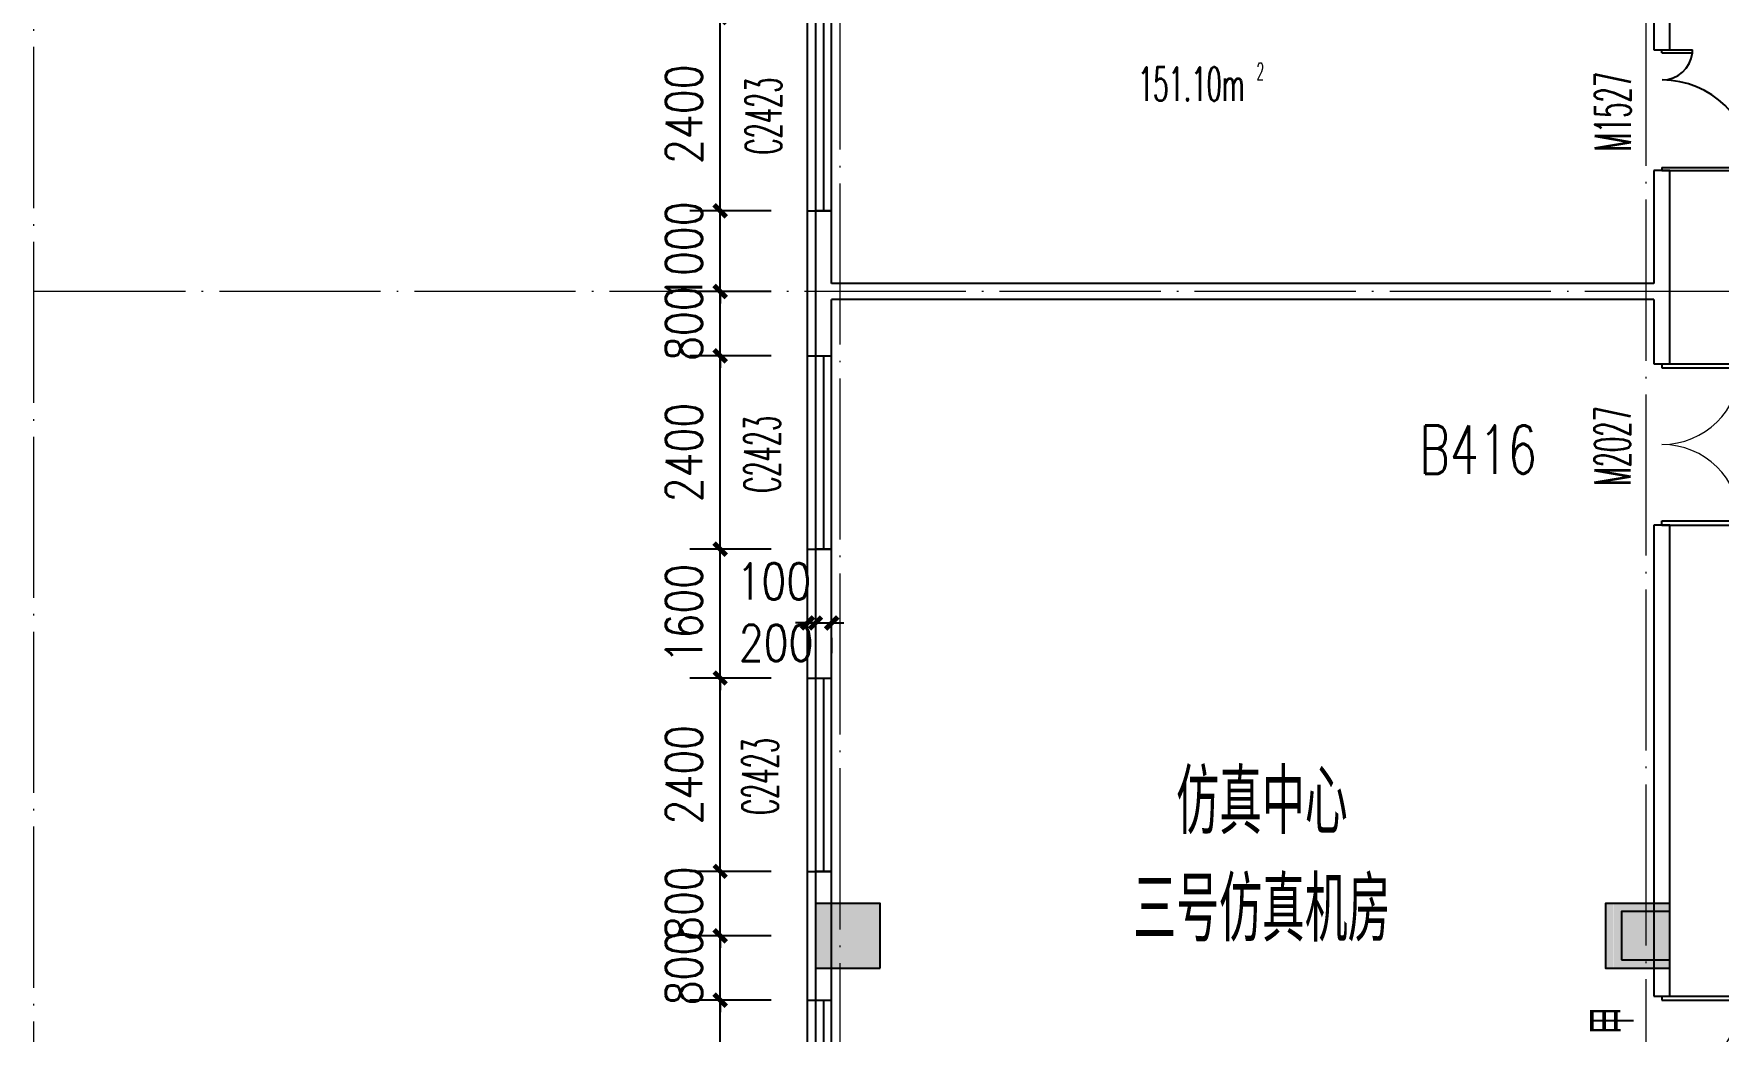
# Model space of a CAD drawing. Extents: x 1417642 to 3570900, y 124798 to 1191112.
# Drawn here: x 1501410 to 1522310, y 289031 to 301417 of the extents above; entities that cross this region are included whole.
import ezdxf

# ---------------------------------------------------------------- set-up
doc = ezdxf.new("R2010")
doc.units = 0
doc.header["$LTSCALE"] = 1000
doc.header["$MEASUREMENT"] = 0
doc.linetypes.add('DOTE', pattern=[2.42, 2, -0.2, 0.02, -0.2])
doc.layers.get('0').update_dxf_attribs({"linetype": 'CONTINUOUS'})
doc.layers.get('Defpoints').update_dxf_attribs({"linetype": 'CONTINUOUS'})
for name, color, linetype in [('colu', 2, 'CONTINUOUS'), ('COLUMN', 9, 'CONTINUOUS'), ('DOTE', 1, 'DOTE'), ('PUB_DIM', 3, 'CONTINUOUS'), ('PUB_HATCH', 8, 'CONTINUOUS'), ('PUB_TEXT', 40, 'CONTINUOUS'), ('SPACE', 7, 'CONTINUOUS'), ('SURFACE', 6, 'CONTINUOUS'), ('tiaozheng', 20, 'CONTINUOUS'), ('WALL', 4, 'CONTINUOUS'), ('WINDOW', 2, 'CONTINUOUS'), ('WINDOW_TEXT', 7, 'CONTINUOUS'), ('填充', 252, 'CONTINUOUS'), ('柱填充', 8, 'CONTINUOUS')]:
    doc.layers.add(name, color=color, linetype=linetype)
doc.styles.add('_TCH_SPACE', font='ROMANS', dxfattribs={"width": 0.7, "height": 5, "bigfont": 'Z'})
doc.styles.add('_TCH_WINDOW', font='ROMANS.shx', dxfattribs={"width": 0.7, "height": 400, "bigfont": 'Z.shx'})
doc.styles.add('DIM_FONT', font='SIMPLEX.shx', dxfattribs={"width": 0.8})
doc.styles.add('Z', font='ROMANS', dxfattribs={"width": 0.7, "bigfont": 'Z'})
doc.dimstyles.new('DIMN150', dxfattribs={"dimscale": 1.5, "dimtxt": 300, "dimasz": 100, "dimexe": 250, "dimexo": 300, "dimgap": 150, "dimtad": 1, "dimdec": 0, "dimzin": 0, "dimdsep": 46, "dimtxsty": 'DIM_FONT', "dimblk": 'ARCHTICK', "dimcen": 0.09, "dimdle": 1.5, "dimclrt": 7, "dimazin": 2, "dimtfac": 1, "dimtdec": 0, "dimtix": 1, "dimtmove": 2, "dimatfit": 3, "dimldrblk": 'ARCHTICK', "dimfxl": 1, "dimtolj": 1, "dimtzin": 0, "dimarcsym": 0})

# ---------------------------------------------------------------- blocks, each defined once
blk = doc.blocks.new('i89')
at = {"layer": '柱填充'}
h = blk.add_hatch(color=256, dxfattribs=at)
h.paths.add_polyline_path([(1555333, 501498), (1555333, 502098), (1554733, 502098), (1554733, 501498)])
h.paths.add_polyline_path([(1525733, 501498), (1525733, 502098), (1525133, 502098), (1525133, 501498)])
h.paths.add_polyline_path([(1517733, 501498), (1517733, 502098), (1517133, 502098), (1517133, 501498)])
h.paths.add_polyline_path([(1509733, 501498), (1509733, 502098), (1509133, 502098), (1509133, 501498)])
h.paths.add_polyline_path([(1501733, 501498), (1501733, 502098), (1501133, 502098), (1501133, 501498)])
h.paths.add_polyline_path([(1498133, 501498), (1498133, 502098), (1497533, 502098), (1497533, 501498)])
h.paths.add_polyline_path([(1498133, 529448), (1498133, 530148), (1497433, 530148), (1497433, 529448)])
h.paths.add_polyline_path([(1498133, 537448), (1498133, 538148), (1497433, 538148), (1497433, 537448)])
h.paths.add_polyline_path([(1541783, 545398), (1541783, 546098), (1541083, 546098), (1541083, 545398)])
h.paths.add_polyline_path([(1565333, 559098), (1565333, 559698), (1564733, 559698), (1564733, 559098)])
h.paths.add_polyline_path([(1565383, 549098), (1565383, 549798), (1564683, 549798), (1564683, 549098)])
h.paths.add_polyline_path([(1565333, 545498), (1565333, 546098), (1564733, 546098), (1564733, 545498)])
h.paths.add_polyline_path([(1565383, 538098), (1564683, 538098), (1564683, 537498), (1565383, 537498)])
h.paths.add_polyline_path([(1565333, 529498), (1565333, 530098), (1564733, 530098), (1564733, 529498)])
h.paths.add_polyline_path([(1565333, 519498), (1565333, 520098), (1564733, 520098), (1564733, 519498)])
h.paths.add_polyline_path([(1565333, 511498), (1565333, 512098), (1564733, 512098), (1564733, 511498)])
h.paths.add_polyline_path([(1565333, 501498), (1565333, 502098), (1564733, 502098), (1564733, 501498)])
h.paths.add_polyline_path([(1555333, 559098), (1555333, 559698), (1554733, 559698), (1554733, 559098)])
h.paths.add_polyline_path([(1555333, 549098), (1555333, 549698), (1554733, 549698), (1554733, 549098)])
h.paths.add_polyline_path([(1555333, 545498), (1555333, 546098), (1554733, 546098), (1554733, 545498)])
h.paths.add_polyline_path([(1555333, 537498), (1555333, 538098), (1554733, 538098), (1554733, 537498)])
h.paths.add_polyline_path([(1555433, 529448), (1555433, 530148), (1554733, 530148), (1554733, 529448)])
h.paths.add_polyline_path([(1555433, 519448), (1555433, 520148), (1554733, 520148), (1554733, 519448)])
h.paths.add_polyline_path([(1555433, 511498), (1555433, 512198), (1554733, 512198), (1554733, 511498)])
h.paths.add_polyline_path([(1551733, 557298), (1551733, 557898), (1551133, 557898), (1551133, 557298)])
h.paths.add_polyline_path([(1551783, 549098), (1551783, 549798), (1551083, 549798), (1551083, 549098)])
h.paths.add_polyline_path([(1551733, 545498), (1551733, 546098), (1551133, 546098), (1551133, 545498)])
h.paths.add_polyline_path([(1551733, 537498), (1551733, 538098), (1551133, 538098), (1551133, 537498)])
h.paths.add_polyline_path([(1551733, 529498), (1551733, 530098), (1551133, 530098), (1551133, 529498)])
h.paths.add_polyline_path([(1551733, 519498), (1551733, 520098), (1551133, 520098), (1551133, 519498)])
h.paths.add_polyline_path([(1551783, 511498), (1551783, 512198), (1551083, 512198), (1551083, 511498)])
h.paths.add_polyline_path([(1551733, 501498), (1551733, 502098), (1551133, 502098), (1551133, 501498)])
h.paths.add_polyline_path([(1541733, 559098), (1541733, 559698), (1541133, 559698), (1541133, 559098)])
h.paths.add_polyline_path([(1541733, 557298), (1541733, 557898), (1541133, 557898), (1541133, 557298)])
h.paths.add_polyline_path([(1541783, 549098), (1541783, 549798), (1541083, 549798), (1541083, 549098)])
h.paths.add_polyline_path([(1541733, 537498), (1541733, 538298), (1541133, 538298), (1541133, 537498)])
h.paths.add_polyline_path([(1541733, 519298), (1541733, 520098), (1541133, 520098), (1541133, 519298)])
h.paths.add_polyline_path([(1541833, 511498), (1541833, 512298), (1541033, 512298), (1541033, 511498)])
h.paths.add_polyline_path([(1541733, 501498), (1541733, 502098), (1541133, 502098), (1541133, 501498)])
h.paths.add_polyline_path([(1533733, 559098), (1533733, 559698), (1533133, 559698), (1533133, 559098)])
h.paths.add_polyline_path([(1533783, 549098), (1533783, 549798), (1533083, 549798), (1533083, 549098)])
h.paths.add_polyline_path([(1533733, 545498), (1533733, 546098), (1533133, 546098), (1533133, 545498)])
h.paths.add_polyline_path([(1533733, 537498), (1533733, 538298), (1533133, 538298), (1533133, 537498)])
h.paths.add_polyline_path([(1533733, 519298), (1533733, 520098), (1533133, 520098), (1533133, 519298)])
h.paths.add_polyline_path([(1533833, 511498), (1533833, 512298), (1533033, 512298), (1533033, 511498)])
h.paths.add_polyline_path([(1533733, 501498), (1533733, 502098), (1533133, 502098), (1533133, 501498)])
h.paths.add_polyline_path([(1525733, 559098), (1525733, 559698), (1525133, 559698), (1525133, 559098)])
h.paths.add_polyline_path([(1525783, 549098), (1525783, 549798), (1525083, 549798), (1525083, 549098)])
h.paths.add_polyline_path([(1525733, 545498), (1525733, 546098), (1525133, 546098), (1525133, 545498)])
h.paths.add_polyline_path([(1525733, 537498), (1525733, 538298), (1525133, 538298), (1525133, 537498)])
h.paths.add_polyline_path([(1525733, 519298), (1525733, 520098), (1525133, 520098), (1525133, 519298)])
h.paths.add_polyline_path([(1525833, 511498), (1525833, 512298), (1525033, 512298), (1525033, 511498)])
h.paths.add_polyline_path([(1517733, 559098), (1517733, 559698), (1517133, 559698), (1517133, 559098)])
h.paths.add_polyline_path([(1517783, 549098), (1517783, 549798), (1517083, 549798), (1517083, 549098)])
h.paths.add_polyline_path([(1517733, 545498), (1517733, 546098), (1517133, 546098), (1517133, 545498)])
h.paths.add_polyline_path([(1517733, 537498), (1517733, 538298), (1517133, 538298), (1517133, 537498)])
h.paths.add_polyline_path([(1517733, 519298), (1517733, 520098), (1517133, 520098), (1517133, 519298)])
h.paths.add_polyline_path([(1517833, 511498), (1517833, 512298), (1517033, 512298), (1517033, 511498)])
h.paths.add_polyline_path([(1509733, 559098), (1509733, 559698), (1509133, 559698), (1509133, 559098)])
h.paths.add_polyline_path([(1509783, 549098), (1509783, 549798), (1509083, 549798), (1509083, 549098)])
h.paths.add_polyline_path([(1509733, 545498), (1509733, 546098), (1509133, 546098), (1509133, 545498)])
h.paths.add_polyline_path([(1509733, 537498), (1509733, 538298), (1509133, 538298), (1509133, 537498)])
h.paths.add_polyline_path([(1509733, 519298), (1509733, 520098), (1509133, 520098), (1509133, 519298)])
h.paths.add_polyline_path([(1509833, 511498), (1509833, 512298), (1509033, 512298), (1509033, 511498)])
h.paths.add_polyline_path([(1509733, 480798), (1509733, 481398), (1509133, 481398), (1509133, 480798)])
h.paths.add_polyline_path([(1501733, 559098), (1501733, 559698), (1501133, 559698), (1501133, 559098)])
h.paths.add_polyline_path([(1501733, 549098), (1501733, 549698), (1501133, 549698), (1501133, 549098)])
h.paths.add_polyline_path([(1501733, 545498), (1501733, 546098), (1501133, 546098), (1501133, 545498)])
h.paths.add_polyline_path([(1501733, 537498), (1501733, 538098), (1501133, 538098), (1501133, 537498)])
h.paths.add_polyline_path([(1501733, 529498), (1501733, 530098), (1501133, 530098), (1501133, 529498)])
h.paths.add_polyline_path([(1501733, 519498), (1501733, 520098), (1501133, 520098), (1501133, 519498)])
h.paths.add_polyline_path([(1501833, 511498), (1501833, 512198), (1501133, 512198), (1501133, 511498)])
h.paths.add_polyline_path([(1501733, 480798), (1501733, 481398), (1501133, 481398), (1501133, 480798)])
h.paths.add_polyline_path([(1498133, 559098), (1498133, 559698), (1497533, 559698), (1497533, 559098)])
h.paths.add_polyline_path([(1498183, 549098), (1498183, 549798), (1497483, 549798), (1497483, 549098)])
h.paths.add_polyline_path([(1498133, 545498), (1498133, 546098), (1497533, 546098), (1497533, 545498)])
h.paths.add_polyline_path([(1498133, 519448), (1498133, 520148), (1497433, 520148), (1497433, 519448)])
h.paths.add_polyline_path([(1498133, 511448), (1498133, 512148), (1497433, 512148), (1497433, 511448)])
h.paths.add_polyline_path([(1498133, 480798), (1498133, 481398), (1497533, 481398), (1497533, 480798)])
h.paths.add_polyline_path([(1488133, 559098), (1488133, 559698), (1487533, 559698), (1487533, 559098)])
h.paths.add_polyline_path([(1488233, 549098), (1488233, 549798), (1487533, 549798), (1487533, 549098)])
h.paths.add_polyline_path([(1488133, 545498), (1488133, 546098), (1487533, 546098), (1487533, 545498)])
h.paths.add_polyline_path([(1488133, 537498), (1488133, 538098), (1487533, 538098), (1487533, 537498)])
h.paths.add_polyline_path([(1488133, 529498), (1488133, 530098), (1487533, 530098), (1487533, 529498)])
h.paths.add_polyline_path([(1488133, 519498), (1488133, 520098), (1487533, 520098), (1487533, 519498)])
h.paths.add_polyline_path([(1488133, 511498), (1488133, 512098), (1487533, 512098), (1487533, 511498)])
h.paths.add_polyline_path([(1488133, 501498), (1488133, 502098), (1487533, 502098), (1487533, 501498)])
h.paths.add_polyline_path([(1488133, 480798), (1488133, 481398), (1487533, 481398), (1487533, 480798)])
h.paths.add_polyline_path([(1498133, 484398), (1498133, 485198), (1497433, 485198), (1497433, 484398)])
h.paths.add_polyline_path([(1498134, 496298), (1498134, 497098), (1497433, 497098), (1497433, 496298)])
h.paths.add_polyline_path([(1487533, 497098), (1487533, 496298), (1488233, 496298), (1488233, 497098)])
h.paths.add_polyline_path([(1487533, 485198), (1487533, 484398), (1488233, 484398), (1488233, 485198)])
h.paths.add_polyline_path([(1509733, 496298), (1509733, 497098), (1509033, 497098), (1509033, 496298)])
h.paths.add_polyline_path([(1509733, 484398), (1509733, 485198), (1509033, 485198), (1509033, 484398)])
for points in [[(1488235, 485198), (1488333, 485198), (1488333, 484398), (1488235, 484398)], [(1497333, 485198), (1497431, 485198), (1497431, 484398), (1497333, 484398)]]:
    blk.add_hatch(color=256, dxfattribs=at).paths.add_polyline_path(points)
at = {"layer": 'colu'}
for points in [[(1488333, 484398), (1488333, 485198), (1487533, 485198), (1487533, 484398)], [(1498133, 484398), (1498133, 485198), (1497333, 485198), (1497333, 484398)]]:
    blk.add_lwpolyline(points, close=True, dxfattribs=at)
blk = doc.blocks.new('_ArchTick')
at = {"color": 0, "linetype": 'ByBlock', "const_width": 0.4}
blk.add_lwpolyline([(-0.5, -0.5), (0.5, 0.5)], dxfattribs=at)
blk = doc.blocks.new('*D869')
at = {"layer": 'Defpoints', "color": 0}
for p in [(1511110, 294366), (1511310, 294366), (1511310, 294101)]:
    blk.add_point(p, dxfattribs=at)
at = {"layer": 'PUB_DIM', "color": 0, "lineweight": -2}
for p, q in [((1511110, 294101), (1510960, 294101)), ((1511110, 294101), (1511310, 294101)), ((1511310, 294101), (1511460, 294101)), ((1511110, 293916), (1511110, 293726)), ((1511310, 293916), (1511310, 293726))]:
    blk.add_line(p, q, dxfattribs=at)
at = {"layer": 'PUB_DIM', "color": 0, "lineweight": -2, "xscale": 150, "yscale": 150, "zscale": 150}
blk.add_blockref('_ArchTick', (1511110, 294101), dxfattribs=at)
at = {"layer": 'PUB_DIM', "color": 0, "lineweight": -2, "xscale": 150, "yscale": 150, "zscale": 150, "rotation": 180}
blk.add_blockref('_ArchTick', (1511310, 294101), dxfattribs=at)
at = {"layer": 'PUB_DIM', "color": 7, "insert": (1510621, 293853), "char_height": 450, "attachment_point": 5, "style": 'DIM_FONT'}
blk.add_mtext('\\A1;200', dxfattribs=at)
blk = doc.blocks.new('*D870')
at = {"layer": 'Defpoints', "color": 0}
for p in [(1511010, 294366), (1511110, 294366), (1511110, 294101)]:
    blk.add_point(p, dxfattribs=at)
at = {"layer": 'PUB_DIM', "color": 0, "lineweight": -2}
for p, q in [((1511010, 294101), (1510860, 294101)), ((1511010, 294101), (1511110, 294101)), ((1511110, 294101), (1511260, 294101)), ((1511010, 293916), (1511010, 293726)), ((1511110, 293916), (1511110, 293726))]:
    blk.add_line(p, q, dxfattribs=at)
at = {"layer": 'PUB_DIM', "color": 0, "lineweight": -2, "xscale": 150, "yscale": 150, "zscale": 150}
blk.add_blockref('_ArchTick', (1511010, 294101), dxfattribs=at)
at = {"layer": 'PUB_DIM', "color": 0, "lineweight": -2, "xscale": 150, "yscale": 150, "zscale": 150, "rotation": 180}
blk.add_blockref('_ArchTick', (1511110, 294101), dxfattribs=at)
at = {"layer": 'PUB_DIM', "color": 7, "insert": (1510593, 294618), "char_height": 450, "attachment_point": 5, "style": 'DIM_FONT'}
blk.add_mtext('\\A1;100', dxfattribs=at)
blk = doc.blocks.new('*D1493')
at = {"layer": 'Defpoints', "color": 0}
for p in [(1509927, 289417), (1511010, 289417), (1511010, 287017)]:
    blk.add_point(p, dxfattribs=at)
at = {"layer": 'PUB_DIM', "color": 0, "lineweight": -2}
for p, q in [((1510560, 289417), (1509552, 289417)), ((1509927, 287015), (1509927, 289419)), ((1510560, 287017), (1509552, 287017))]:
    blk.add_line(p, q, dxfattribs=at)
at = {"layer": 'PUB_DIM', "color": 0, "lineweight": -2, "xscale": 150, "yscale": 150, "zscale": 150}
for p, rotation in [((1509927, 289417), 90), ((1509927, 287017), 270)]:
    blk.add_blockref('_ArchTick', p, dxfattribs=dict(at, rotation=rotation))
at = {"layer": 'PUB_DIM', "color": 7, "insert": (1509477, 288217), "char_height": 450, "attachment_point": 5, "rotation": 90, "style": 'DIM_FONT'}
blk.add_mtext('\\A1;2400', dxfattribs=at)
blk = doc.blocks.new('*D1494')
at = {"layer": 'Defpoints', "color": 0}
for p in [(1509927, 290217), (1511010, 290217), (1511010, 289417)]:
    blk.add_point(p, dxfattribs=at)
at = {"layer": 'PUB_DIM', "color": 0, "lineweight": -2}
for p, q in [((1509927, 290217), (1509927, 290367)), ((1510560, 290217), (1509552, 290217)), ((1509927, 289417), (1509927, 290217)), ((1510560, 289417), (1509552, 289417)), ((1509927, 289417), (1509927, 289267))]:
    blk.add_line(p, q, dxfattribs=at)
at = {"layer": 'PUB_DIM', "color": 0, "lineweight": -2, "xscale": 150, "yscale": 150, "zscale": 150}
for p, rotation in [((1509927, 290217), 270), ((1509927, 289417), 90)]:
    blk.add_blockref('_ArchTick', p, dxfattribs=dict(at, rotation=rotation))
at = {"layer": 'PUB_DIM', "color": 7, "insert": (1509477, 289817), "char_height": 450, "attachment_point": 5, "rotation": 90, "style": 'DIM_FONT'}
blk.add_mtext('\\A1;800', dxfattribs=at)
blk = doc.blocks.new('*D1495')
at = {"layer": 'Defpoints', "color": 0}
for p in [(1509927, 291017), (1511010, 291017), (1511010, 290217)]:
    blk.add_point(p, dxfattribs=at)
at = {"layer": 'PUB_DIM', "color": 0, "lineweight": -2}
for p, q in [((1509927, 291017), (1509927, 291167)), ((1510560, 291017), (1509552, 291017)), ((1509927, 290217), (1509927, 291017)), ((1510560, 290217), (1509552, 290217)), ((1509927, 290217), (1509927, 290067))]:
    blk.add_line(p, q, dxfattribs=at)
at = {"layer": 'PUB_DIM', "color": 0, "lineweight": -2, "xscale": 150, "yscale": 150, "zscale": 150}
for p, rotation in [((1509927, 291017), 270), ((1509927, 290217), 90)]:
    blk.add_blockref('_ArchTick', p, dxfattribs=dict(at, rotation=rotation))
at = {"layer": 'PUB_DIM', "color": 7, "insert": (1509477, 290617), "char_height": 450, "attachment_point": 5, "rotation": 90, "style": 'DIM_FONT'}
blk.add_mtext('\\A1;800', dxfattribs=at)
blk = doc.blocks.new('*D1496')
at = {"layer": 'Defpoints', "color": 0}
for p in [(1509927, 293417), (1511010, 293417), (1511010, 291017)]:
    blk.add_point(p, dxfattribs=at)
at = {"layer": 'PUB_DIM', "color": 0, "lineweight": -2}
for p, q in [((1510560, 293417), (1509552, 293417)), ((1509927, 291015), (1509927, 293419)), ((1510560, 291017), (1509552, 291017))]:
    blk.add_line(p, q, dxfattribs=at)
at = {"layer": 'PUB_DIM', "color": 0, "lineweight": -2, "xscale": 150, "yscale": 150, "zscale": 150}
for p, rotation in [((1509927, 293417), 90), ((1509927, 291017), 270)]:
    blk.add_blockref('_ArchTick', p, dxfattribs=dict(at, rotation=rotation))
at = {"layer": 'PUB_DIM', "color": 7, "insert": (1509477, 292217), "char_height": 450, "attachment_point": 5, "rotation": 90, "style": 'DIM_FONT'}
blk.add_mtext('\\A1;2400', dxfattribs=at)
blk = doc.blocks.new('*D1497')
at = {"layer": 'Defpoints', "color": 0}
for p in [(1509927, 295017), (1511010, 295017), (1511010, 293417)]:
    blk.add_point(p, dxfattribs=at)
at = {"layer": 'PUB_DIM', "color": 0, "lineweight": -2}
for p, q in [((1509927, 295017), (1509927, 295167)), ((1510560, 295017), (1509552, 295017)), ((1509927, 293417), (1509927, 295017)), ((1510560, 293417), (1509552, 293417)), ((1509927, 293417), (1509927, 293267))]:
    blk.add_line(p, q, dxfattribs=at)
at = {"layer": 'PUB_DIM', "color": 0, "lineweight": -2, "xscale": 150, "yscale": 150, "zscale": 150}
for p, rotation in [((1509927, 295017), 270), ((1509927, 293417), 90)]:
    blk.add_blockref('_ArchTick', p, dxfattribs=dict(at, rotation=rotation))
at = {"layer": 'PUB_DIM', "color": 7, "insert": (1509477, 294217), "char_height": 450, "attachment_point": 5, "rotation": 90, "style": 'DIM_FONT'}
blk.add_mtext('\\A1;1600', dxfattribs=at)
blk = doc.blocks.new('*D1498')
at = {"layer": 'Defpoints', "color": 0}
for p in [(1509927, 297417), (1511010, 297417), (1511010, 295017)]:
    blk.add_point(p, dxfattribs=at)
at = {"layer": 'PUB_DIM', "color": 0, "lineweight": -2}
for p, q in [((1510560, 297417), (1509552, 297417)), ((1509927, 295015), (1509927, 297419)), ((1510560, 295017), (1509552, 295017))]:
    blk.add_line(p, q, dxfattribs=at)
at = {"layer": 'PUB_DIM', "color": 0, "lineweight": -2, "xscale": 150, "yscale": 150, "zscale": 150}
for p, rotation in [((1509927, 297417), 90), ((1509927, 295017), 270)]:
    blk.add_blockref('_ArchTick', p, dxfattribs=dict(at, rotation=rotation))
at = {"layer": 'PUB_DIM', "color": 7, "insert": (1509477, 296217), "char_height": 450, "attachment_point": 5, "rotation": 90, "style": 'DIM_FONT'}
blk.add_mtext('\\A1;2400', dxfattribs=at)
blk = doc.blocks.new('*D1499')
at = {"layer": 'Defpoints', "color": 0}
for p in [(1509927, 298217), (1511010, 298217), (1511010, 297417)]:
    blk.add_point(p, dxfattribs=at)
at = {"layer": 'PUB_DIM', "color": 0, "lineweight": -2}
for p, q in [((1509927, 298217), (1509927, 298367)), ((1510560, 298217), (1509552, 298217)), ((1509927, 297417), (1509927, 298217)), ((1510560, 297417), (1509552, 297417)), ((1509927, 297417), (1509927, 297267))]:
    blk.add_line(p, q, dxfattribs=at)
at = {"layer": 'PUB_DIM', "color": 0, "lineweight": -2, "xscale": 150, "yscale": 150, "zscale": 150}
for p, rotation in [((1509927, 298217), 270), ((1509927, 297417), 90)]:
    blk.add_blockref('_ArchTick', p, dxfattribs=dict(at, rotation=rotation))
at = {"layer": 'PUB_DIM', "color": 7, "insert": (1509477, 297817), "char_height": 450, "attachment_point": 5, "rotation": 90, "style": 'DIM_FONT'}
blk.add_mtext('\\A1;800', dxfattribs=at)
blk = doc.blocks.new('*D1500')
at = {"layer": 'Defpoints', "color": 0}
for p in [(1509927, 299217), (1511010, 299217), (1511010, 298217)]:
    blk.add_point(p, dxfattribs=at)
at = {"layer": 'PUB_DIM', "color": 0, "lineweight": -2}
for p, q in [((1509927, 299217), (1509927, 299367)), ((1510560, 299217), (1509552, 299217)), ((1509927, 298217), (1509927, 299217)), ((1510560, 298217), (1509552, 298217)), ((1509927, 298217), (1509927, 298067))]:
    blk.add_line(p, q, dxfattribs=at)
at = {"layer": 'PUB_DIM', "color": 0, "lineweight": -2, "xscale": 150, "yscale": 150, "zscale": 150}
for p, rotation in [((1509927, 299217), 270), ((1509927, 298217), 90)]:
    blk.add_blockref('_ArchTick', p, dxfattribs=dict(at, rotation=rotation))
at = {"layer": 'PUB_DIM', "color": 7, "insert": (1509477, 298717), "char_height": 450, "attachment_point": 5, "rotation": 90, "style": 'DIM_FONT'}
blk.add_mtext('\\A1;1000', dxfattribs=at)
blk = doc.blocks.new('*D1501')
at = {"layer": 'Defpoints', "color": 0}
for p in [(1509927, 301617), (1511010, 301617), (1511010, 299217)]:
    blk.add_point(p, dxfattribs=at)
at = {"layer": 'PUB_DIM', "color": 0, "lineweight": -2}
for p, q in [((1510560, 301617), (1509552, 301617)), ((1509927, 299215), (1509927, 301619)), ((1510560, 299217), (1509552, 299217))]:
    blk.add_line(p, q, dxfattribs=at)
at = {"layer": 'PUB_DIM', "color": 0, "lineweight": -2, "xscale": 150, "yscale": 150, "zscale": 150}
for p, rotation in [((1509927, 301617), 90), ((1509927, 299217), 270)]:
    blk.add_blockref('_ArchTick', p, dxfattribs=dict(at, rotation=rotation))
at = {"layer": 'PUB_DIM', "color": 7, "insert": (1509477, 300417), "char_height": 450, "attachment_point": 5, "rotation": 90, "style": 'DIM_FONT'}
blk.add_mtext('\\A1;2400', dxfattribs=at)
blk = doc.blocks.new('_FZH')
blk.add_lwpolyline([(-0.5, -0.5), (0.5, -0.5), (0.5, 0.5), (-0.5, 0.5)], close=True)
at = {"layer": 'PUB_HATCH'}
blk.add_solid([(-0.5, -0.5), (0.5, -0.5), (-0.5, 0.5), (0.5, 0.5)], dxfattribs=at)
blk = doc.blocks.new('$TCHSYS$WIN2D')
for p, q in [((-0.5, 0.5), (0.5, 0.5)), ((-0.5, 0.5), (-0.5, -0.5)), ((0.5, 0.5), (0.5, -0.5)), ((0.5, 0.1667), (-0.5, 0.1667)), ((0.5, -0.1667), (-0.5, -0.1667)), ((-0.5, -0.5), (0.5, -0.5))]:
    blk.add_line(p, q)
blk = doc.blocks.new('$DorLib2D$00000225')
at = {"color": 0}
for p, q in [((0.475, -0.001), (0.475, 0.752)), ((0.475, 0.752), (0.5, 0.752)), ((0.5, -0.001), (0.5, 0.752)), ((-0.5, 0), (-0.5, 0.252)), ((-0.475, 0.252), (-0.5, 0.252)), ((-0.475, 0), (-0.475, 0.252)), ((-0.475, 0), (-0.5, 0)), ((0.475, -0.001), (0.5, -0.001))]:
    blk.add_line(p, q, dxfattribs=at)
for centre, radius, start, end in [((0.505, -0.002), 0.755, 92.2493, 179.7238), ((-0.501, 0.003), 0.251, 359.7899, 84.0974)]:
    blk.add_arc(centre, radius, start, end, dxfattribs=at)
blk = doc.blocks.new('$DorLib2D$00000002')
for p, q in [((-0.5, 0), (-0.5, 0.4875)), ((-0.475, 0.4875), (-0.5, 0.4875)), ((-0.475, 0), (-0.475, 0.4875)), ((0.475, 0), (0.475, 0.4875)), ((0.475, 0.4875), (0.5, 0.4875)), ((0.5, 0), (0.5, 0.4875)), ((-0.5, 0), (-0.475, 0)), ((0.5, 0), (0.475, 0))]:
    blk.add_line(p, q)
at = {"lineweight": 13}
for centre, start, end in [((-0.4875, 0), 0, 88.53072), ((0.4875, 0), 91.46928, 180)]:
    blk.add_arc(centre, 0.4875, start, end, dxfattribs=at)

msp = doc.modelspace()

# ---------------------------------------------------------------- linework, layer by layer
at = {"layer": 'DOTE', "lineweight": 0}
msp.add_line((1501410.3, 258112.2), (1501410.3, 368942.9), dxfattribs=at)
for points in [[(1511410.3, 343117), (1511410.3, 259645.1)], [(1521410.3, 342917), (1521410.3, 259645.1)], [(1597673.8, 298217), (1501410.3, 298217)]]:
    msp.add_lwpolyline(points, dxfattribs=at)
at = {"layer": 'SURFACE'}
for p, q in [((1511010.3, 299217), (1511110.3, 299217)), ((1511010.3, 298217), (1511010.3, 299217)), ((1511010.3, 297417), (1511010.3, 298217)), ((1511010.3, 297417), (1511110.3, 297417)), ((1511010.3, 295017), (1511110.3, 295017)), ((1511010.3, 293417), (1511010.3, 295017)), ((1511010.3, 293417), (1511110.3, 293417)), ((1511010.3, 291017), (1511110.3, 291017)), ((1511010.3, 289417), (1511010.3, 291017)), ((1511010.3, 289417), (1511110.3, 289417))]:
    msp.add_line(p, q, dxfattribs=at)
at = {"layer": 'WALL'}
for p, q in [((1521510.3, 306917), (1521510.3, 301217)), ((1521710.3, 301217), (1521710.3, 306917)), ((1521510.3, 301217), (1521710.3, 301217)), ((1521710.3, 299717), (1521510.3, 299717)), ((1521510.3, 299717), (1521510.3, 298317)), ((1521710.3, 298217), (1521710.3, 299717)), ((1511310.3, 299217), (1511110.3, 299217)), ((1511110.3, 299217), (1511110.3, 298217)), ((1511310.3, 298317), (1511310.3, 299217)), ((1521510.3, 298317), (1511310.3, 298317)), ((1511110.3, 298217), (1511110.3, 297417)), ((1521510.3, 298117), (1511310.3, 298117)), ((1511310.3, 297417), (1511310.3, 298117)), ((1521510.3, 298117), (1521510.3, 297317)), ((1521710.3, 297317), (1521710.3, 298217)), ((1511110.3, 297417), (1511310.3, 297417)), ((1521510.3, 297317), (1521710.3, 297317)), ((1521710.3, 295317), (1521510.3, 295317)), ((1521510.3, 295317), (1521510.3, 289467)), ((1521710.3, 289467), (1521710.3, 295317)), ((1511310.3, 295017), (1511110.3, 295017)), ((1511110.3, 295017), (1511110.3, 293417)), ((1511310.3, 293417), (1511310.3, 295017)), ((1511110.3, 293417), (1511310.3, 293417)), ((1511310.3, 291017), (1511110.3, 291017)), ((1511110.3, 291017), (1511110.3, 289417)), ((1511310.3, 289417), (1511310.3, 291017)), ((1511110.3, 289417), (1511310.3, 289417)), ((1521510.3, 289467), (1521710.3, 289467))]:
    msp.add_line(p, q, dxfattribs=at)

# ---------------------------------------------------------------- block references
at = {"layer": 'COLUMN', "lineweight": 0, "xscale": 600, "yscale": 600, "zscale": 600}
msp.add_blockref('_FZH', (1521410.3, 290217), dxfattribs=at)
at = {"layer": 'tiaozheng'}
msp.add_blockref('i89', (23577.2, -194581.3), dxfattribs=at)
at = {"layer": 'WINDOW', "color": 2}
ref = msp.add_blockref('$TCHSYS$WIN2D', (1511160.3, 300417), dxfattribs=dict(at, xscale=2400, yscale=300, zscale=2400, rotation=90))
ref.add_attrib('A', 'C2423', (1510688.5, 299918.2), dxfattribs={"layer": 'WINDOW_TEXT', "color": 2, "height": 446.25, "rotation": 90, "style": '_TCH_WINDOW', "width": 0.494118})
at = {"layer": 'WINDOW', "lineweight": 0}
ref = msp.add_blockref('$DorLib2D$00000225', (1521610.3, 300467), dxfattribs=dict(at, xscale=-1500, yscale=-1500, zscale=-1500, rotation=90))
ref.add_attrib('A', 'M1527', (1521224, 299957.7), dxfattribs={"layer": 'WINDOW_TEXT', "lineweight": 0, "height": 446.25, "rotation": 90, "style": '_TCH_WINDOW', "width": 0.494118})
at = {"layer": 'WINDOW', "color": 2}
ref = msp.add_blockref('$TCHSYS$WIN2D', (1511160.3, 296217), dxfattribs=dict(at, xscale=2400, yscale=300, zscale=2400, rotation=90))
ref.add_attrib('A', 'C2423', (1510670, 295718.2), dxfattribs={"layer": 'WINDOW_TEXT', "color": 2, "height": 446.25, "rotation": 90, "style": '_TCH_WINDOW', "width": 0.494118})
at = {"layer": 'WINDOW', "lineweight": 0}
ref = msp.add_blockref('$DorLib2D$00000002', (1521610.3, 296317), dxfattribs=dict(at, xscale=-2000, yscale=-2000, zscale=-2000, rotation=90))
ref.add_attrib('A', 'M2027', (1521220.9, 295807.7), dxfattribs={"layer": 'WINDOW_TEXT', "lineweight": 0, "height": 446.25, "rotation": 90, "style": '_TCH_WINDOW', "width": 0.494118})
at = {"layer": 'WINDOW', "color": 2}
ref = msp.add_blockref('$TCHSYS$WIN2D', (1511160.3, 292217), dxfattribs=dict(at, xscale=2400, yscale=300, zscale=2400, rotation=90))
ref.add_attrib('A', 'C2423', (1510646.6, 291718.2), dxfattribs={"layer": 'WINDOW_TEXT', "color": 2, "height": 446.25, "rotation": 90, "style": '_TCH_WINDOW', "width": 0.494118})
at = {"layer": 'WINDOW', "color": 2, "xscale": 2400, "yscale": 300, "zscale": 2400, "rotation": 90}
msp.add_blockref('$TCHSYS$WIN2D', (1511160.3, 288217), dxfattribs=at)
at = {"layer": 'WINDOW', "lineweight": 0, "xscale": -2000, "yscale": -2000, "zscale": -2000, "rotation": 90}
msp.add_blockref('$DorLib2D$00000002', (1521610.3, 288467), dxfattribs=at)

# ---------------------------------------------------------------- texts
at = {"layer": 'PUB_TEXT', "color": 1, "lineweight": 60, "style": 'Z', "width": 0.7}
msp.add_text('B416', height=600, dxfattribs=at).set_placement((1518601.4, 295954.3))
at = {"layer": 'SPACE', "style": '_TCH_SPACE', "width": 0.525}
for s, height, p in [('151.10m', 420, (1515111.2, 300581.5)), ('2', 210, (1516581.2, 300844))]:
    msp.add_text(s, height=height, dxfattribs=at).set_placement(p)
at = {"layer": 'WINDOW_TEXT', "style": '_TCH_WINDOW', "width": 0.7}
msp.add_text('甲', height=525, rotation=90, dxfattribs=at).set_placement((1521260.3, 288988.8))
at = {"layer": '填充', "insert": (1516648.5, 292278.7), "char_height": 800, "width": 3671.274, "attachment_point": 2, "style": '_TCH_WINDOW'}
msp.add_mtext('{\\C3;仿真中心\\P三号仿真机房}', dxfattribs=at)

# ---------------------------------------------------------------- dimensions: what is measured, and where the dimension line sits
at = {"layer": 'PUB_DIM'}
for p1, p2, picture, middle in [((1511010.3, 299217), (1511010.3, 301617), '*D1501', (1509476.7, 300417)), ((1511010.3, 298217), (1511010.3, 299217), '*D1500', (1509476.7, 298717)), ((1511010.3, 297417), (1511010.3, 298217), '*D1499', (1509476.7, 297817)), ((1511010.3, 295017), (1511010.3, 297417), '*D1498', (1509476.7, 296217)), ((1511010.3, 293417), (1511010.3, 295017), '*D1497', (1509476.7, 294217)), ((1511010.3, 291017), (1511010.3, 293417), '*D1496', (1509476.7, 292217)), ((1511010.3, 290217), (1511010.3, 291017), '*D1495', (1509476.7, 290617)), ((1511010.3, 289417), (1511010.3, 290217), '*D1494', (1509476.7, 289817)), ((1511010.3, 287017), (1511010.3, 289417), '*D1493', (1509476.7, 288217))]:
    dim = msp.add_aligned_dim(p1=p1, p2=p2, distance=1083.6, dimstyle='DIMN150', dxfattribs=at)
    dim.commit()
    dim.dimension.update_dxf_attribs({"geometry": picture, "text_midpoint": middle})
for base, p1, p2, picture, middle in [((1511110.3, 294100.6), (1511010.3, 294366.5), (1511110.3, 294366.5), '*D870', (1510592.5, 294618.1)), ((1511310.3, 294100.6), (1511110.3, 294366.5), (1511310.3, 294366.5), '*D869', (1510621.2, 293853.1))]:
    dim = msp.add_linear_dim(base=base, p1=p1, p2=p2, angle=0, dimstyle='DIMN150', dxfattribs=at)
    dim.commit()
    dim.dimension.update_dxf_attribs({"geometry": picture, "text_midpoint": middle, "dimtype": 129})

doc.saveas('drawing.dxf')
